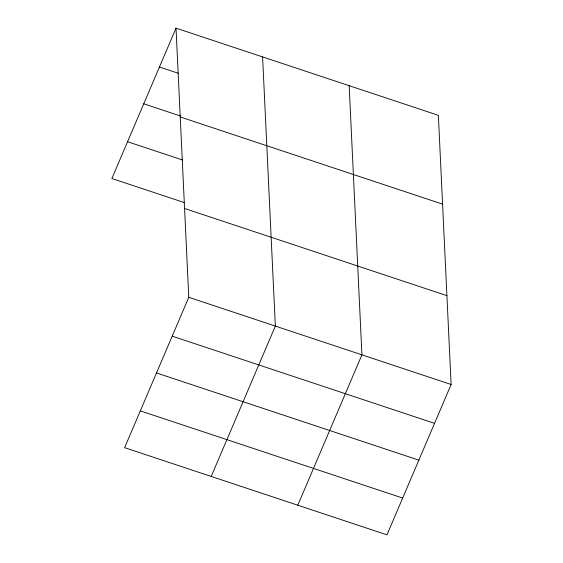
<?xml version="1.0" encoding="UTF-8"?>
<svg xmlns="http://www.w3.org/2000/svg" width="563" height="563" viewBox="0 0 563 563"><rect width="100%" height="100%" fill="white"/><g stroke="black" fill="none" stroke-linecap="round" stroke-linejoin="round"><path stroke-width="0.84" d="M176.022 28.15L188.774 297.306L124.634 447.676L386.978 534.85L451.118 384.48L438.366 115.324L176.022 28.15L111.882 178.52L184.305 202.581M211.209 476.446L275.349 326.076L262.59 56.919M297.785 505.208L361.925 354.845L349.166 85.682M159.449 67.004L178.591 73.366M143.748 103.803L180.378 115.978M180.23 116.97L442.574 204.144M127.576 141.721L182.518 159.976M184.565 208.486L446.909 295.659M188.774 297.306L451.118 384.48M172.201 336.16L434.545 423.341M156.507 372.959L418.851 460.14M140.335 410.877L402.679 498.051"/></g></svg>
